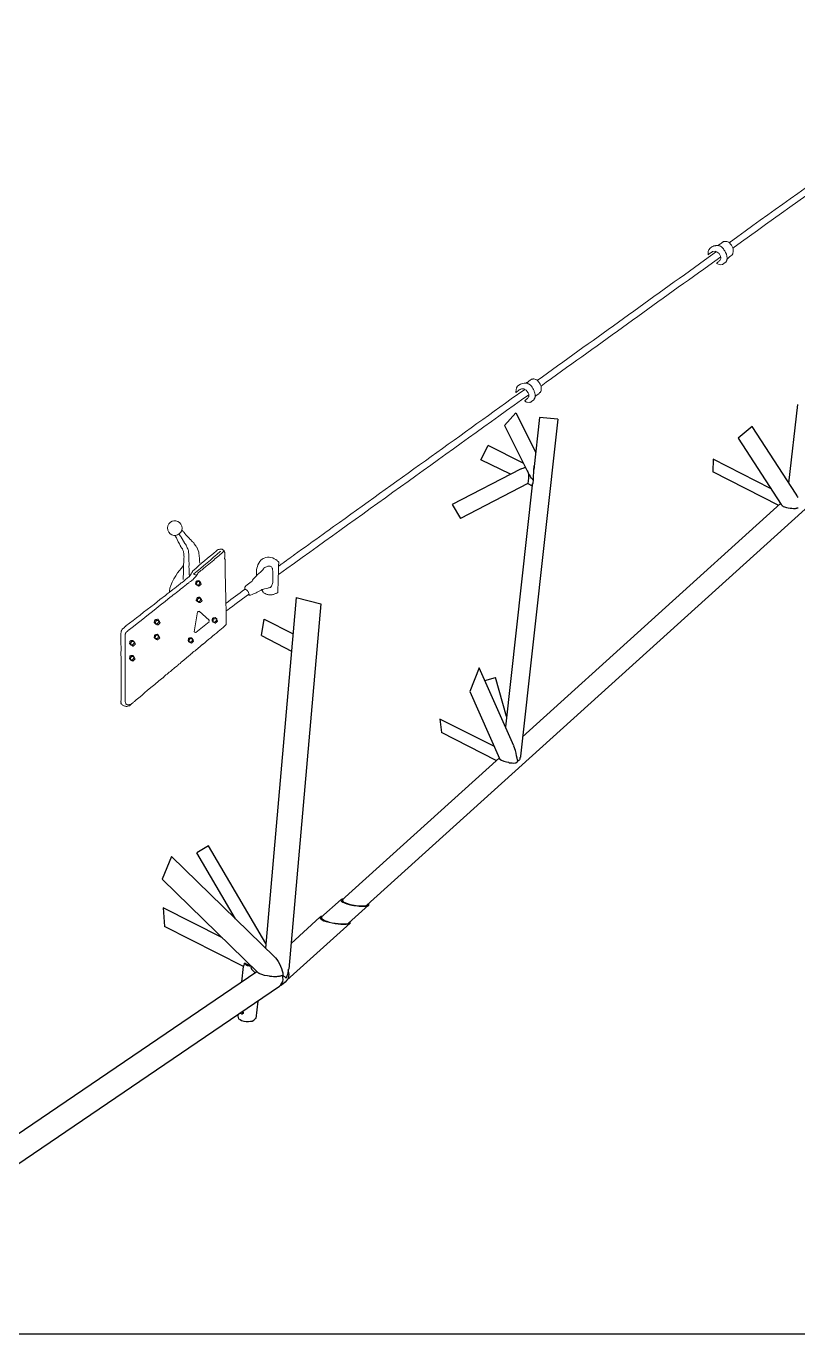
# Model space of a CAD drawing. Extents: x 0 to 563, y 0 to 205.
# Drawn here: x 95.4 to 160.5, y 0 to 110.4 of the extents above; entities that cross this region are included whole.
import ezdxf

# ---------------------------------------------------------------- set-up
doc = ezdxf.new("R2010")
doc.units = 0
doc.header["$LTSCALE"] = 0.3
doc.header["$MEASUREMENT"] = 0
doc.layers.add('1', color=1, linetype='CONTINUOUS')
doc.layers.add('TB Border', color=9, linetype='CONTINUOUS')

msp = doc.modelspace()

# ---------------------------------------------------------------- linework, layer by layer
at = {"layer": '1', "color": 41}
msp.add_line((133.8, 73.77), (134.41, 74.98), dxfattribs=at)
at = {"layer": '1', "color": 41, "lineweight": 25}
for points in [[(124.18, 36.19), (234.85, 136.24)], [(159.78, 71.81), (160.53, 78.44)], [(136.75, 77.75), (135.77, 76.68)], [(136.75, 77.75), (138.44, 74.38)], [(140.28, 77.2), (138.74, 77.35), (138.26, 72.95)], [(135.77, 76.68), (137.69, 72.83)], [(140.28, 77.2), (137.12, 48.76), (137.12, 48.68), (137.09, 48.61), (137.09, 48.55), (137.07, 48.5), (137.04, 48.45), (137.01, 48.43), (136.99, 48.4), (136.99, 48.38), (136.96, 48.38), (136.93, 48.35), (136.91, 48.35), (136.86, 48.58), (136.81, 48.79), (136.77, 49.02), (136.72, 49.23), (136.57, 49.59)], [(156.68, 76.58), (155.49, 75.6)], [(160.38, 70.87), (156.68, 76.58)], [(155.49, 75.6), (159.13, 70), (159.18, 69.95), (159.18, 69.92), (159.21, 69.92), (159.23, 69.89)], [(137.37, 73.48), (134.41, 74.98)], [(137.13, 72.99), (131.36, 70)], [(136.28, 72.55), (133.8, 73.77)], [(137.54, 73.09), (137.44, 73.09), (137.34, 73.04), (137.23, 73.02), (137.15, 72.97)], [(138.22, 72.03), (138.22, 72.1), (138.24, 72.15), (138.26, 72.97), (138.29, 73.15), (138.29, 73.23), (138.31, 73.31)], [(138.26, 73.03), (138.28, 73.03)], [(138.29, 73.18), (138.28, 73.08)], [(153.38, 73.82), (153.36, 72.76)], [(158.23, 71.35), (153.38, 73.82)], [(137.75, 71.78), (132.06, 68.83)], [(137.69, 72.83), (137.74, 72.75), (137.77, 72.68), (137.84, 72.52), (137.94, 72.39), (138.01, 72.26), (138.06, 72.21), (138.12, 72.16), (138.17, 72.08), (138.22, 72.03)], [(137.75, 71.8), (137.78, 71.83), (137.8, 71.93), (137.81, 72.03), (137.83, 72.19), (137.84, 72.52)], [(137.75, 71.78), (138.11, 71.59), (138.11, 71.64), (138.13, 71.67), (138.16, 71.69), (138.16, 71.75), (138.19, 71.77), (138.19, 71.82), (138.21, 71.87)], [(138.21, 71.87), (138.22, 72.03)], [(158.93, 69.92), (153.36, 72.76)], [(138.13, 71.64), (135.86, 51.24)], [(160.55, 70.59), (160.5, 70.67), (160.48, 70.72), (160.38, 70.87)], [(131.36, 70), (132.06, 68.83)], [(137.3, 50.4), (159.08, 70.08)], [(160.26, 69.67), (160.33, 69.67), (160.38, 69.69), (160.44, 69.69), (160.49, 69.72), (160.56, 69.72)], [(118.2, 62.14), (115.61, 32.56)], [(118.2, 62.14), (120.29, 61.62), (117.58, 30.79)], [(115.27, 58.93), (115.5, 60.31), (117.94, 59.09)], [(115.27, 58.93), (117.81, 57.63)], [(133.66, 56.21), (132.86, 54.22)], [(136.57, 49.62), (133.66, 56.21)], [(134.13, 55.15), (135.03, 55.41)], [(135.95, 52.11), (135.03, 55.41)], [(132.86, 54.22), (135.37, 48.56), (135.37, 48.53), (135.4, 48.51)], [(134.93, 49.57), (130.33, 51.88)], [(130.33, 51.88), (130.46, 50.75)], [(135.09, 48.38), (130.46, 50.75)], [(122.06, 36.61), (135.35, 48.61)], [(136.11, 48.24), (136.19, 48.21), (136.24, 48.21)], [(136.88, 48.3), (136.91, 48.33), (136.91, 48.35)], [(110.81, 41.19), (109.82, 40.59)], [(115.64, 32.95), (110.81, 41.19)], [(107.69, 40.29), (106.91, 38.38), (115.01, 30.47)], [(107.69, 40.29), (116.39, 31.81)], [(113.09, 35.04), (109.82, 40.59)], [(120.29, 35.13), (121.99, 36.66)], [(122.22, 36.71), (122.09, 36.68), (122.01, 36.66), (121.99, 36.61), (121.98, 36.56), (122.04, 36.51), (122.14, 36.43), (122.29, 36.37), (122.47, 36.29), (122.67, 36.24), (122.9, 36.18)], [(122.17, 36.63), (122.11, 36.61), (122.11, 36.56)], [(111.98, 33.42), (106.97, 35.95)], [(106.97, 35.95), (107.1, 34.38)], [(122.62, 34.65), (124.31, 36.18)], [(124.16, 36.11), (124.26, 36.13), (124.34, 36.18), (124.34, 36.23), (124.31, 36.29)], [(124.18, 36.19), (124.21, 36.21)], [(113.76, 31.01), (107.1, 34.38)], [(122.77, 34.65), (117.43, 29.84), (117.51, 29.94), (117.56, 30.04), (117.59, 30.2), (117.62, 30.32), (117.6, 30.48), (117.55, 30.63)], [(117.77, 32.96), (120.19, 35.18)], [(120.45, 35.25), (120.32, 35.23), (120.24, 35.18), (120.22, 35.13), (120.22, 35.08), (120.29, 35.02), (120.39, 34.94), (120.54, 34.86), (120.75, 34.81), (120.98, 34.75), (121.23, 34.7), (121.49, 34.64), (121.75, 34.61), (121.98, 34.58), (122.41, 34.58), (122.57, 34.6), (122.69, 34.62), (122.77, 34.67), (122.77, 34.72), (122.75, 34.8)], [(120.37, 35.17), (120.32, 35.15), (120.32, 35.1), (120.37, 35.02), (120.47, 34.97), (120.6, 34.89), (120.8, 34.83), (121, 34.75), (121.23, 34.7), (121.49, 34.67)], [(122.54, 34.62), (122.62, 34.67), (122.67, 34.72)], [(113.61, 29.7), (113.76, 31.01), (113.76, 31.03), (113.79, 31.06), (113.79, 31.08), (113.81, 31.13), (113.81, 31.16), (113.84, 31.21), (113.84, 31.29)], [(114.43, 31), (113.84, 31.29)], [(113.87, 31.29), (113.97, 31.18), (114.09, 31.1), (114.25, 31.05), (114.43, 31.02)], [(114.75, 30.5), (114.7, 30.53), (114.62, 30.58), (114.57, 30.63), (114.52, 30.71), (114.47, 30.76), (114.45, 30.82), (114.45, 30.84), (114.42, 30.87), (114.43, 31)], [(116.39, 31.81), (116.46, 31.73)], [(84.78, 10.12), (114.88, 30.58)], [(115.13, 30.39), (115.11, 30.42), (115.06, 30.42), (115.06, 30.45), (115.03, 30.45), (115.01, 30.47)], [(117.08, 30.26), (117.03, 30.23), (116.98, 30.21), (116.93, 30.21), (116.87, 30.18), (116.82, 30.18), (116.77, 30.16), (116.64, 30.16), (116.54, 30.14), (116.28, 30.14), (116.16, 30.17), (116, 30.17), (115.95, 30.2)], [(117.43, 29.84), (117.28, 29.69), (116.96, 29.44), (116.81, 29.34), (116.91, 29.46), (116.99, 29.59), (117.07, 29.74), (117.1, 29.9), (117.08, 30.08), (117.05, 30.28)], [(117.08, 30.28), (117.13, 30.23)], [(117.08, 30.28), (117.08, 30.26)], [(117.31, 30.07), (117.33, 30.07), (117.33, 30.05), (117.36, 30.05), (117.38, 30.07), (117.39, 30.12), (117.41, 30.15), (117.44, 30.2), (117.44, 30.25), (117.49, 30.35), (117.52, 30.43), (117.52, 30.53), (117.55, 30.63)], [(117.52, 30.63), (117.55, 30.71), (117.55, 30.79)], [(85.64, 8.16), (116.81, 29.34)], [(114.97, 28.09), (114.79, 26.63)], [(113.28, 26.94), (113.28, 26.81)], [(113.28, 26.81), (113.3, 26.71), (113.35, 26.6), (113.48, 26.52), (113.6, 26.44), (113.78, 26.39), (113.99, 26.36), (114.17, 26.36), (114.35, 26.38), (114.5, 26.4), (114.63, 26.48), (114.73, 26.55), (114.76, 26.63)], [(113.69, 27.21), (113.69, 27.19), (113.72, 27.16), (113.72, 27.13), (113.74, 27.11), (113.74, 27.06), (113.72, 27.03), (113.69, 27.01), (113.66, 26.98), (113.61, 26.98), (113.59, 27.01), (113.56, 27.01), (113.56, 27.03), (113.54, 27.06), (113.51, 27.11)], [(113.64, 27.19), (113.64, 27.14), (113.67, 27.11), (113.69, 27.08), (113.72, 27.06)]]:
    msp.add_lwpolyline(points, dxfattribs=at)
at = {"layer": '1', "color": 41, "lineweight": 13}
for points in [[(154.74, 92.1), (155.47, 92.63, 0.000837), (175.67, 107.15), (178.71, 109.33)], [(155.04, 91.64), (155.77, 92.16, 0.000656), (177.51, 107.79), (179.04, 108.87)], [(138.54, 80.48), (138.98, 80.78, 0.000399), (152.67, 90.63), (153.68, 91.35)], [(138.87, 79.99), (139.31, 80.32, -0.000228), (153.02, 90.18), (154.03, 90.91)], [(117.82, 65.58), (117.9, 65.63), (117.97, 65.71), (118.05, 65.76, 0.001082), (120.47, 67.49), (120.6, 67.59), (120.75, 67.69), (120.88, 67.79, 0.000297), (136.36, 78.91), (137.5, 79.71)], [(116.69, 64.09), (116.72, 64.09), (116.74, 64.11), (116.77, 64.11), (116.77, 64.14), (116.79, 64.14, 0.000209), (137.23, 78.84), (137.83, 79.26)], [(109.46, 64.32), (109.46, 64.37), (109.49, 64.37), (109.49, 64.39, -0.01422), (111.47, 66.08), (111.47, 66.1), (111.49, 66.1), (111.49, 66.13), (111.52, 66.13), (111.57, 66.18), (111.62, 66.2), (111.7, 66.2), (111.75, 66.23), (111.96, 66.22), (111.98, 66.2), (112.03, 66.17), (112.06, 66.14), (112.11, 66.12), (112.13, 66.09), (112.16, 66.04), (112.16, 65.99), (112.18, 65.96)], [(111.83, 66.05), (111.83, 66.02), (111.8, 66.02, -0.004524), (109.56, 64.14), (109.54, 64.11), (109.56, 64.11)], [(112.17, 65.45), (112.2, 65.37), (112.2, 65.19, 0.000976), (112.3, 60.55), (112.29, 60.24), (112.31, 60.16)], [(106.24, 61.6), (106.7, 61.98), (107.17, 62.33, 0.008431), (108.42, 63.31), (108.5, 63.38), (108.58, 63.43, 0.00724), (109.15, 63.89), (109.17, 63.89), (109.2, 63.91), (109.2, 63.94), (109.23, 63.94), (109.23, 63.99)], [(103.78, 59), (103.78, 59.06), (103.81, 59.08), (103.81, 59.13), (103.83, 59.18), (103.86, 59.21), (103.89, 59.26), (103.94, 59.28), (103.96, 59.31), (103.99, 59.33), (104.02, 59.36), (104.04, 59.38), (104.07, 59.38), (104.07, 59.41), (104.12, 59.43), (104.15, 59.46, 0.00198), (106.72, 61.49), (107.16, 61.82), (107.58, 62.17)], [(112.05, 59.63), (111.63, 59.28, 0.008214), (110.36, 58.22), (110.33, 58.2), (110.28, 58.15), (110.25, 58.15)], [(103.79, 55), (103.79, 55.21), (103.77, 55.41), (103.78, 56.08, 0.003274), (103.77, 58.64), (103.78, 58.8)]]:
    msp.add_lwpolyline(points, format="xyb", dxfattribs=at)
for points in [[(154.77, 92.08), (154.72, 92.13), (154.64, 92.16), (154.54, 92.21), (154.31, 92.21), (154.28, 92.19), (154.26, 92.19), (154.21, 92.14), (154.18, 92.14), (154.13, 92.09), (154.08, 92.06), (154, 91.99), (153.95, 91.96), (153.92, 91.94), (153.87, 91.91), (153.84, 91.89), (153.84, 91.86), (153.61, 91.87), (153.59, 91.84), (153.48, 91.84), (153.43, 91.82), (153.38, 91.79), (153.33, 91.77), (153.28, 91.74)], [(153.82, 91.86), (153.87, 91.86), (153.89, 91.84)], [(154.3, 90.34), (154.33, 90.37), (154.38, 90.39), (154.49, 90.49), (154.49, 90.52), (154.51, 90.54), (154.51, 90.57), (154.54, 90.59), (154.54, 90.67), (154.57, 90.72), (154.65, 90.8), (154.78, 90.9), (154.88, 91), (154.96, 91.05), (154.96, 91.07), (154.98, 91.07), (155.01, 91.1), (155.01, 91.12), (155.06, 91.17), (155.06, 91.25), (155.09, 91.3), (155.09, 91.51), (155.07, 91.58), (155.04, 91.66)], [(152.96, 91.18), (152.96, 91.08), (152.98, 91.08)], [(153.24, 91.28), (153.29, 91.31), (153.3, 91.33), (153.32, 91.33), (153.32, 91.36), (153.37, 91.36)], [(153.98, 90.65), (153.95, 90.6), (153.92, 90.58)], [(153.98, 91.01), (154.01, 90.96), (154.01, 90.94), (154.03, 90.88)], [(154.25, 91.57), (154.3, 91.5), (154.37, 91.42)], [(154.57, 90.8), (154.57, 90.72)], [(153.74, 90.4), (153.72, 90.4), (153.69, 90.38), (153.69, 90.35), (153.66, 90.35), (153.71, 90.33), (153.76, 90.3)], [(137.09, 79.71), (137.12, 79.71), (137.12, 79.74), (137.17, 79.74), (137.22, 79.76), (137.43, 79.76), (137.45, 79.73), (137.55, 79.68), (137.6, 79.65), (137.63, 79.63), (137.68, 79.58), (137.7, 79.55), (137.75, 79.45), (137.78, 79.42), (137.83, 79.32), (137.83, 79.11), (137.8, 79.09), (137.75, 78.98), (137.72, 78.98), (137.72, 78.96), (137.69, 78.93), (137.67, 78.91), (137.64, 78.88), (137.59, 78.83), (137.56, 78.81), (137.54, 78.81), (137.49, 78.76), (137.46, 78.76), (137.54, 78.71), (137.59, 78.68), (137.64, 78.65), (137.69, 78.65), (137.71, 78.63), (137.92, 78.62), (137.95, 78.65), (138, 78.65), (138.02, 78.67), (138.07, 78.7), (138.1, 78.72), (138.15, 78.75), (138.18, 78.77), (138.23, 78.82), (138.28, 78.87), (138.28, 78.92), (138.31, 78.95), (138.34, 78.97), (138.34, 79.03), (138.36, 79.05), (138.36, 79.13), (138.44, 79.18), (138.7, 79.38), (138.75, 79.43), (138.75, 79.45), (138.78, 79.45), (138.81, 79.48), (138.81, 79.5), (138.86, 79.55), (138.89, 79.63), (138.89, 79.89), (138.87, 79.97), (138.84, 80.04), (138.82, 80.09), (138.79, 80.17), (138.74, 80.25), (138.72, 80.3), (138.52, 80.51), (138.44, 80.54), (138.39, 80.56), (138.34, 80.59), (138.26, 80.62), (138.21, 80.62), (138.18, 80.59), (138.11, 80.59), (138.08, 80.57), (138.06, 80.57), (138.03, 80.54), (138, 80.54), (138, 80.52), (137.98, 80.52), (137.98, 80.49), (137.95, 80.49), (137.93, 80.47), (137.87, 80.44), (137.8, 80.37), (137.74, 80.34), (137.72, 80.32), (137.67, 80.29), (137.64, 80.27), (137.64, 80.24), (137.61, 80.24)], [(136.75, 79.51), (136.75, 79.46), (136.78, 79.46), (136.78, 79.49), (136.81, 79.49)], [(137.64, 80.24), (137.72, 80.24), (137.74, 80.22), (137.79, 80.19), (137.82, 80.19), (137.87, 80.16), (137.89, 80.14), (137.94, 80.11), (138.07, 79.98), (138.12, 79.9)], [(138.37, 79.28), (138.36, 79.1)], [(107.38, 68.2), (107.35, 68.02), (107.37, 67.84)], [(108, 67.37), (108, 67.34), (108.03, 67.34), (108.03, 67.32), (108.05, 67.29), (108.05, 67.24), (108.1, 67.19), (108.13, 67.14), (108.15, 67.06), (108.25, 66.85), (108.3, 66.77), (108.35, 66.67), (108.4, 66.59), (108.42, 66.54), (108.45, 66.51), (108.45, 66.46), (108.5, 66.41), (108.5, 66.36), (108.52, 66.36), (108.52, 66.33), (108.55, 66.31), (108.6, 66.26)], [(108.34, 67.49), (108.34, 67.46), (108.36, 67.46), (108.36, 67.44), (108.39, 67.41), (108.39, 67.39), (108.46, 67.31), (108.49, 67.23), (108.79, 66.76), (108.79, 66.74), (108.84, 66.69), (108.84, 66.66), (108.86, 66.66), (108.86, 66.64), (108.91, 66.56), (108.94, 66.48), (108.99, 66.43), (109.01, 66.35), (109.06, 66.25), (109.08, 66.17), (109.11, 66.12), (109.11, 66.07), (109.13, 65.99), (109.13, 65.94)], [(108.47, 67.67), (108.55, 67.82), (108.58, 68), (108.55, 68.18), (108.48, 68.33)], [(108.57, 67.85), (108.57, 67.82), (108.6, 67.82), (108.6, 67.79), (108.62, 67.77), (108.65, 67.74), (108.7, 67.72), (108.73, 67.66), (108.85, 67.53), (108.88, 67.48), (109.18, 67.17), (109.25, 67.06), (109.3, 67.04), (109.35, 66.99), (109.38, 66.93), (109.43, 66.88), (109.46, 66.86), (109.51, 66.83), (109.56, 66.78), (109.56, 66.75), (109.58, 66.73), (109.61, 66.67), (109.63, 66.65), (109.68, 66.57), (109.73, 66.52), (109.78, 66.44), (109.81, 66.39)], [(108.7, 65.95), (108.72, 65.89), (108.72, 65.84)], [(108.74, 65.46), (108.74, 65.33)], [(109.15, 65.5), (109.15, 65.35)], [(110, 65.82), (110.03, 65.74), (110.02, 65.59), (110.05, 65.54), (110.04, 65.18), (110.07, 65.13), (110.06, 65.05)], [(110.7, 64.86), (111.25, 65.31)], [(112.08, 66.04), (112.11, 66.04), (112.13, 66.07)], [(115.51, 65.47), (115.43, 65.44), (115.35, 65.39)], [(116.73, 65.14), (116.68, 65.19), (116.63, 65.22), (116.61, 65.27)], [(116.73, 64.81), (116.75, 64.81), (116.75, 64.83), (116.78, 64.83), (116.81, 64.86), (116.83, 64.88), (116.86, 64.88), (116.88, 64.91), (116.91, 64.93), (116.94, 64.96), (116.99, 64.98), (117.07, 65.06), (117.17, 65.11), (117.22, 65.16), (117.27, 65.18)], [(108.7, 64.84), (108.49, 64.59)], [(108.62, 62.97), (108.7, 63.05), (108.77, 63.1), (108.85, 63.17), (108.93, 63.22), (109.03, 63.32), (109.11, 63.35), (109.16, 63.4), (109.19, 63.45), (109.24, 63.47), (109.29, 63.5), (109.37, 63.57), (109.4, 63.57), (109.4, 63.6), (109.42, 63.6), (109.42, 63.63), (109.45, 63.62), (109.5, 63.67), (109.55, 63.73), (109.58, 63.75), (109.63, 63.8), (109.66, 63.83), (109.69, 63.88), (109.74, 63.93), (109.84, 64.08), (109.87, 64.13), (109.9, 64.18), (109.92, 64.21), (109.92, 64.23), (109.95, 64.23), (109.95, 64.26), (109.97, 64.26), (110, 64.28)], [(109.16, 64.73), (109.18, 64.58), (109.18, 64.07), (109.2, 64.01), (109.2, 63.91)], [(109.79, 64.05), (109.82, 64.05)], [(114.87, 64.33), (114.87, 64.1), (114.89, 63.99)], [(115.39, 64.5), (115.44, 64.57), (115.49, 64.62), (115.57, 64.67), (115.62, 64.72), (115.7, 64.75)], [(116.01, 64.79), (116.11, 64.74), (116.16, 64.69), (116.19, 64.64), (116.21, 64.61), (116.21, 64.48), (116.23, 64.38)], [(108.68, 63.71), (108.68, 63.66)], [(114.35, 62.36), (114.25, 62.36), (114.23, 62.41), (114.23, 62.44), (114.2, 62.49), (114.15, 62.65), (114.13, 62.67), (114.1, 62.72), (114.05, 62.78), (114.03, 62.78), (114, 62.8), (113.95, 62.83), (113.9, 62.83), (113.9, 62.86), (113.87, 62.88), (113.88, 63.04), (113.9, 63.06), (113.93, 63.09), (113.96, 63.14)], [(114.4, 63.46), (114.48, 63.54), (114.53, 63.61)], [(116.13, 63.1), (116.08, 63.05), (116.08, 63.02), (116.03, 63), (115.98, 63), (115.93, 62.97), (115.88, 62.97), (115.82, 62.95), (115.67, 62.9), (115.54, 62.88), (115.49, 62.85), (115.44, 62.85), (115.39, 62.83), (115.31, 62.83), (115.26, 62.78)], [(116.25, 63.64), (116.24, 63.43)], [(107.51, 62.71), (107.51, 62.58)], [(113.9, 62.86), (113.85, 62.83)], [(114.23, 62.44), (114.2, 62.44), (114.2, 62.41), (114.17, 62.41), (114.15, 62.39), (114.15, 62.36), (114.1, 62.34)], [(115.31, 62.83), (115.33, 62.78), (115.33, 62.75), (115.36, 62.7), (115.36, 62.68), (115.43, 62.6), (115.46, 62.55), (115.51, 62.52), (115.53, 62.52), (115.59, 62.49), (115.61, 62.47), (115.66, 62.44), (115.71, 62.44), (115.76, 62.41), (115.82, 62.41), (115.87, 62.39), (116.17, 62.38), (116.23, 62.4), (116.28, 62.4), (116.35, 62.43), (116.46, 62.48), (116.51, 62.48), (116.56, 62.53), (116.66, 62.58), (116.67, 62.63)], [(109.61, 59.26), (109.89, 60.95)], [(109.99, 60.97), (109.94, 60.97), (109.92, 60.95), (109.92, 60.92)], [(110.02, 61), (110.85, 60.24)], [(112.31, 61.68), (112.29, 61.68), (112.29, 61.65), (112.26, 61.65)], [(112.41, 61.09), (112.36, 61.06), (112.35, 61.04), (112.33, 61.04), (112.3, 61.01), (112.28, 61.01)], [(103.42, 58.83), (103.42, 59.14), (103.45, 59.21), (103.45, 59.32), (103.48, 59.34), (103.48, 59.39), (103.51, 59.42), (103.53, 59.47), (103.64, 59.57), (103.69, 59.6), (103.79, 59.7), (103.82, 59.7), (103.82, 59.72), (103.84, 59.75)], [(110.85, 60.11), (109.73, 59.21)], [(110.83, 60.14), (110.85, 60.16), (110.85, 60.22), (110.83, 60.24)], [(111.21, 60.08), (111.18, 60.08), (111.19, 60.18), (111.21, 60.21), (111.21, 60.34), (111.24, 60.34), (111.27, 60.36), (111.37, 60.36), (111.45, 60.38), (111.47, 60.38), (111.5, 60.36), (111.52, 60.31), (111.52, 60.25), (111.55, 60.23), (111.57, 60.18), (111.57, 60.15), (111.49, 60.08), (111.49, 60.05), (111.47, 60.05), (111.41, 60), (111.41, 59.97), (111.39, 59.98)], [(109.63, 59.26), (109.63, 59.24), (109.66, 59.21), (109.71, 59.21)], [(103.44, 57.14), (103.42, 57.27), (103.42, 57.52)], [(104.35, 58.1), (104.33, 58.1), (104.33, 58.12), (104.28, 58.12), (104.25, 58.15), (104.23, 58.15), (104.23, 58.2), (104.25, 58.23), (104.26, 58.33), (104.28, 58.35), (104.28, 58.41), (104.31, 58.4), (104.33, 58.43), (104.44, 58.43), (104.49, 58.45), (104.54, 58.45), (104.54, 58.43), (104.56, 58.37), (104.56, 58.35), (104.59, 58.35), (104.59, 58.3), (104.61, 58.25), (104.64, 58.25), (104.64, 58.22), (104.61, 58.22), (104.59, 58.19), (104.59, 58.17), (104.56, 58.14), (104.53, 58.14), (104.53, 58.12)], [(109.47, 57.5), (109.39, 57.42), (109.34, 57.39), (109.32, 57.37), (109.29, 57.34), (109.26, 57.32), (109.24, 57.29), (109.21, 57.27), (109.19, 57.24), (109.16, 57.24), (108.72, 56.87), (108.61, 56.77), (108.51, 56.69), (108.41, 56.59), (108.3, 56.52), (108.25, 56.46), (108.25, 56.44), (108.22, 56.44), (108.17, 56.41), (108.15, 56.36), (108.12, 56.34), (107.96, 56.24), (107.89, 56.16), (107.88, 56.14), (107.86, 56.14)], [(107.13, 55.54), (107.13, 55.51), (107.1, 55.51), (107.08, 55.48), (107.05, 55.46), (107.03, 55.43), (107, 55.41), (106.97, 55.38), (106.95, 55.36)], [(106.06, 54.63), (105.67, 54.33), (105.41, 54.1), (105.18, 53.88), (104.92, 53.68), (104.81, 53.6), (104.71, 53.5), (104.61, 53.42), (104.55, 53.37), (104.5, 53.35), (104.48, 53.3), (104.42, 53.27), (104.4, 53.22), (104.35, 53.2), (104.24, 53.1), (104.22, 53.1), (104.14, 53.02), (104.09, 53), (104.01, 52.97), (103.96, 52.97), (103.91, 52.95), (103.85, 52.95), (103.8, 52.98), (103.75, 52.98), (103.7, 53), (103.65, 53.01), (103.6, 53.03), (103.55, 53.06), (103.52, 53.11), (103.47, 53.14), (103.42, 53.24), (103.43, 53.32), (103.4, 53.34), (103.4, 53.37), (103.43, 53.52), (103.44, 53.91)], [(104.19, 53.12), (104.14, 53.12), (104.09, 53.1), (103.96, 53.1), (103.93, 53.13), (103.91, 53.13), (103.88, 53.16), (103.86, 53.16), (103.83, 53.18), (103.83, 53.21), (103.81, 53.26), (103.81, 53.28), (103.78, 53.34), (103.79, 53.64)]]:
    msp.add_lwpolyline(points, dxfattribs=at)
for points in [[(110.01, 63.59), (110.01, 63.54), (110.04, 63.49), (110.06, 63.49), (110.06, 63.43), (110.09, 63.38), (110.11, 63.36), (110.09, 63.33), (110.09, 63.31), (110.06, 63.31), (110.03, 63.28), (110.03, 63.26), (110.01, 63.26), (109.93, 63.18), (109.9, 63.18), (109.88, 63.21), (109.85, 63.21), (109.83, 63.23), (109.8, 63.23), (109.78, 63.26), (109.75, 63.26), (109.73, 63.29), (109.7, 63.29), (109.7, 63.31), (109.73, 63.34), (109.73, 63.44), (109.76, 63.47), (109.76, 63.54), (109.81, 63.54), (109.83, 63.57), (109.99, 63.56), (109.99, 63.59)], [(110.09, 63.51), (110.09, 63.49), (110.14, 63.41), (110.14, 63.38), (110.16, 63.36), (110.19, 63.3), (110.19, 63.25), (110.16, 63.25), (110.11, 63.2), (110.11, 63.18), (110.08, 63.18), (110.03, 63.13), (110.01, 63.1), (109.98, 63.1), (109.95, 63.13), (109.93, 63.13), (109.9, 63.16), (109.88, 63.16), (109.88, 63.18), (109.85, 63.18), (109.83, 63.21), (109.8, 63.21), (109.8, 63.36), (109.83, 63.36), (109.83, 63.46), (109.88, 63.46), (109.91, 63.49), (109.99, 63.49), (110.06, 63.51)], [(110.09, 62.18), (110.09, 62.15), (110.12, 62.1), (110.12, 62.07), (110.14, 62.07), (110.14, 62.02), (110.17, 61.97), (110.19, 61.97), (110.19, 61.94), (110.17, 61.95), (110.11, 61.89), (110.11, 61.87), (110.09, 61.87), (110.09, 61.84), (110.06, 61.82), (110.03, 61.82), (110.01, 61.79), (110.01, 61.77), (109.98, 61.77), (109.98, 61.79), (109.96, 61.8), (109.93, 61.82), (109.91, 61.82), (109.88, 61.85), (109.86, 61.85), (109.83, 61.87), (109.8, 61.87), (109.78, 61.9), (109.78, 61.93), (109.81, 61.98), (109.81, 62.05), (109.83, 62.1), (109.84, 62.16), (109.96, 62.15), (109.96, 62.18)], [(110.17, 62.1), (110.17, 62.07), (110.19, 62.02), (110.22, 62.02), (110.22, 61.97), (110.24, 61.89), (110.27, 61.89), (110.27, 61.87), (110.24, 61.87), (110.24, 61.84), (110.21, 61.82), (110.19, 61.82), (110.19, 61.79), (110.16, 61.79), (110.16, 61.77), (110.14, 61.77), (110.11, 61.74), (110.08, 61.72), (110.06, 61.72), (110.03, 61.74), (110.01, 61.74), (109.98, 61.77), (109.96, 61.77), (109.91, 61.8), (109.88, 61.8), (109.88, 61.82), (109.86, 61.82), (109.88, 61.85), (109.88, 61.98), (109.91, 62), (109.91, 62.08), (109.99, 62.08), (110.01, 62.1)], [(106.55, 60.32), (106.55, 60.29), (106.57, 60.21), (106.6, 60.19), (106.6, 60.16), (106.62, 60.11), (106.62, 60.08), (106.65, 60.08), (106.62, 60.08), (106.62, 60.06), (106.59, 60.06), (106.57, 60.03), (106.57, 60.01), (106.54, 60.01), (106.54, 59.98), (106.52, 59.98), (106.51, 59.96), (106.49, 59.93), (106.46, 59.91), (106.44, 59.91), (106.41, 59.93), (106.39, 59.93), (106.36, 59.96), (106.34, 59.96), (106.31, 59.99), (106.28, 59.99), (106.26, 60.01), (106.23, 60.01), (106.23, 60.06), (106.26, 60.09), (106.26, 60.19), (106.29, 60.22), (106.29, 60.27), (106.34, 60.27), (106.37, 60.29), (106.44, 60.29), (106.5, 60.32)], [(106.62, 60.24), (106.62, 60.21), (106.65, 60.16), (106.67, 60.13), (106.67, 60.08), (106.7, 60.03), (106.72, 60.03), (106.72, 60), (106.7, 60), (106.69, 59.98), (106.67, 59.95), (106.64, 59.93), (106.62, 59.93), (106.62, 59.9), (106.59, 59.88), (106.56, 59.85), (106.54, 59.83), (106.51, 59.83), (106.51, 59.85), (106.49, 59.85), (106.46, 59.88), (106.41, 59.88), (106.41, 59.91), (106.36, 59.91), (106.33, 59.93), (106.31, 59.93), (106.31, 59.96), (106.34, 59.99), (106.34, 60.09), (106.36, 60.11), (106.36, 60.19), (106.39, 60.19), (106.42, 60.21), (106.52, 60.21), (106.57, 60.24)], [(111.4, 60.46), (111.4, 60.44), (111.42, 60.44), (111.45, 60.36), (111.45, 60.33), (111.47, 60.31), (111.5, 60.26), (111.49, 60.2), (111.47, 60.2), (111.42, 60.15), (111.42, 60.13), (111.39, 60.13), (111.31, 60.05), (111.29, 60.05), (111.26, 60.08), (111.24, 60.08), (111.21, 60.11), (111.18, 60.11), (111.19, 60.13), (111.16, 60.13), (111.13, 60.16), (111.11, 60.16), (111.11, 60.29), (111.14, 60.31), (111.14, 60.42), (111.19, 60.41), (111.22, 60.44), (111.29, 60.44), (111.37, 60.46)], [(104.44, 58.53), (104.46, 58.5), (104.49, 58.43), (104.49, 58.4), (104.51, 58.4), (104.51, 58.38), (104.54, 58.32), (104.54, 58.3), (104.56, 58.3), (104.54, 58.3), (104.54, 58.27), (104.51, 58.27), (104.48, 58.25), (104.48, 58.22), (104.46, 58.22), (104.46, 58.2), (104.43, 58.2), (104.43, 58.17), (104.38, 58.12), (104.35, 58.12), (104.33, 58.15), (104.28, 58.15), (104.28, 58.17), (104.25, 58.18), (104.23, 58.2), (104.2, 58.2), (104.18, 58.23), (104.15, 58.23), (104.15, 58.28), (104.18, 58.3), (104.18, 58.43), (104.21, 58.46), (104.21, 58.48), (104.26, 58.48), (104.28, 58.51), (104.41, 58.51)], [(106.52, 59.06), (106.52, 59.01), (106.55, 58.96), (106.55, 58.93), (106.57, 58.93), (106.57, 58.9), (106.6, 58.85), (106.6, 58.83), (106.62, 58.83), (106.6, 58.83), (106.6, 58.8), (106.57, 58.8), (106.55, 58.78), (106.55, 58.75), (106.52, 58.75), (106.52, 58.73), (106.49, 58.73), (106.49, 58.7), (106.47, 58.68), (106.44, 58.65), (106.42, 58.65), (106.39, 58.68), (106.36, 58.68), (106.34, 58.7), (106.31, 58.7), (106.29, 58.73), (106.26, 58.73), (106.24, 58.76), (106.21, 58.76), (106.21, 58.81), (106.24, 58.83), (106.24, 58.94), (106.27, 58.96), (106.27, 59.01), (106.32, 59.01), (106.35, 59.04), (106.5, 59.03), (106.5, 59.06)], [(106.6, 58.98), (106.6, 58.96), (106.62, 58.88), (106.65, 58.88), (106.65, 58.83), (106.67, 58.77), (106.7, 58.75), (106.65, 58.7), (106.62, 58.67), (106.6, 58.67), (106.59, 58.65), (106.57, 58.62), (106.54, 58.6), (106.52, 58.57), (106.49, 58.57), (106.47, 58.6), (106.44, 58.6), (106.41, 58.62), (106.39, 58.63), (106.36, 58.65), (106.34, 58.65), (106.31, 58.68), (106.29, 58.68), (106.29, 58.7), (106.31, 58.73), (106.32, 58.83), (106.34, 58.86), (106.34, 58.93), (106.37, 58.93), (106.39, 58.96), (106.5, 58.96), (106.55, 58.98)], [(109.37, 58.78), (109.37, 58.75), (109.39, 58.75), (109.39, 58.73), (109.42, 58.68), (109.42, 58.65), (109.44, 58.65), (109.44, 58.62), (109.47, 58.57), (109.46, 58.52), (109.44, 58.5), (109.41, 58.5), (109.39, 58.47), (109.39, 58.45), (109.36, 58.45), (109.33, 58.42), (109.33, 58.39), (109.31, 58.37), (109.26, 58.37), (109.23, 58.4), (109.21, 58.4), (109.21, 58.42), (109.16, 58.42), (109.13, 58.45), (109.11, 58.48), (109.08, 58.48), (109.08, 58.55), (109.11, 58.58), (109.11, 58.68), (109.13, 58.71), (109.14, 58.73), (109.21, 58.73), (109.24, 58.76), (109.37, 58.75)], [(109.47, 58.7), (109.47, 58.67), (109.49, 58.6), (109.52, 58.57), (109.52, 58.55), (109.54, 58.49), (109.54, 58.47), (109.57, 58.47), (109.54, 58.47), (109.54, 58.44), (109.51, 58.44), (109.49, 58.42), (109.49, 58.39), (109.46, 58.39), (109.46, 58.37), (109.44, 58.37), (109.44, 58.34), (109.38, 58.29), (109.36, 58.29), (109.33, 58.32), (109.31, 58.32), (109.28, 58.34), (109.26, 58.35), (109.23, 58.37), (109.21, 58.37), (109.18, 58.4), (109.15, 58.4), (109.16, 58.45), (109.18, 58.47), (109.18, 58.58), (109.21, 58.6), (109.21, 58.65), (109.26, 58.65), (109.29, 58.68), (109.36, 58.68), (109.42, 58.7)], [(104.42, 57.27), (104.42, 57.25), (104.44, 57.25), (104.44, 57.22), (104.47, 57.17), (104.47, 57.15), (104.49, 57.15), (104.49, 57.12), (104.52, 57.07), (104.52, 57.04), (104.54, 57.04), (104.52, 57.04), (104.51, 57.02), (104.49, 56.99), (104.46, 56.99), (104.46, 56.97), (104.44, 56.94), (104.41, 56.94), (104.41, 56.92), (104.36, 56.87), (104.33, 56.87), (104.31, 56.89), (104.26, 56.89), (104.26, 56.92), (104.21, 56.92), (104.16, 56.97), (104.13, 56.97), (104.13, 57.02), (104.16, 57.05), (104.16, 57.18), (104.18, 57.2), (104.19, 57.23), (104.26, 57.23), (104.29, 57.25), (104.42, 57.25)], [(104.52, 57.2), (104.52, 57.17), (104.54, 57.09), (104.57, 57.09), (104.57, 57.04), (104.59, 56.99), (104.62, 56.96), (104.59, 56.94), (104.56, 56.94), (104.56, 56.91), (104.54, 56.89), (104.51, 56.89), (104.51, 56.86), (104.46, 56.81), (104.43, 56.79), (104.41, 56.79), (104.38, 56.81), (104.36, 56.81), (104.33, 56.84), (104.31, 56.84), (104.28, 56.87), (104.26, 56.87), (104.23, 56.89), (104.21, 56.89), (104.21, 56.94), (104.23, 56.97), (104.23, 57.07), (104.26, 57.1), (104.26, 57.15), (104.31, 57.15), (104.34, 57.17), (104.42, 57.17), (104.47, 57.2)]]:
    msp.add_lwpolyline(points, close=True, dxfattribs=at)
for points in [[(153.28, 91.74), (153.08, 91.64), (152.94, 91.41), (152.96, 91.18)], [(153.89, 91.84), (154.05, 91.82), (154.15, 91.69), (154.25, 91.57)], [(155.04, 91.66), (154.98, 91.82), (154.9, 91.96), (154.77, 92.08)], [(152.98, 91.08), (153.11, 91.22), (153.12, 91.19), (153.24, 91.28)], [(153.37, 91.36), (153.63, 91.45), (153.89, 91.25), (153.98, 91.01)], [(153.92, 90.58), (153.86, 90.52), (153.8, 90.46), (153.74, 90.4)], [(154.03, 90.88), (154.02, 90.8), (154.06, 90.71), (153.98, 90.65)], [(154.37, 91.42), (154.46, 91.24), (154.57, 91), (154.57, 90.8)], [(153.76, 90.3), (153.91, 90.2), (154.18, 90.22), (154.3, 90.34)], [(137.61, 80.24), (137.18, 80.29), (136.71, 80.02), (136.75, 79.51)], [(136.81, 79.49), (136.85, 79.53), (137.04, 79.69), (137.09, 79.71)], [(138.12, 79.9), (138.33, 79.53), (138.25, 79.67), (138.37, 79.28)], [(108.48, 68.33), (108.21, 68.78), (107.56, 68.71), (107.38, 68.2)], [(107.37, 67.84), (107.53, 67.32), (108.18, 67.23), (108.47, 67.67)], [(108.6, 66.26), (108.65, 66.07), (108.72, 66.08), (108.7, 65.95)], [(109.81, 66.39), (109.91, 66.21), (109.99, 66.03), (110, 65.82)], [(108.74, 65.33), (108.69, 64.78), (108.69, 64.27), (108.68, 63.71)], [(108.72, 65.84), (108.71, 65.67), (108.76, 65.7), (108.74, 65.46)], [(109.13, 65.94), (109.16, 65.74), (109.16, 65.72), (109.15, 65.5)], [(109.15, 65.35), (109.14, 65.1), (109.19, 65.05), (109.16, 64.73)], [(111.25, 65.31), (111.48, 65.55), (111.87, 65.81), (112.08, 66.04)], [(112.18, 65.96), (112.18, 65.79), (112.18, 65.62), (112.17, 65.45)], [(115.35, 65.39), (115.03, 65.15), (114.85, 64.73), (114.87, 64.33)], [(116.61, 65.27), (116.31, 65.49), (115.86, 65.68), (115.51, 65.47)], [(116.67, 62.63), (116.66, 63.48), (116.73, 64.3), (116.73, 65.14)], [(117.27, 65.18), (117.42, 65.33), (117.65, 65.45), (117.82, 65.58)], [(108.49, 64.59), (108.13, 64.25), (107.58, 63.23), (107.51, 62.71)], [(109.23, 63.99), (109.33, 64.06), (109.38, 64.26), (109.46, 64.32)], [(109.56, 64.11), (109.65, 64.12), (109.68, 64.04), (109.79, 64.05)], [(110, 64.28), (110.23, 64.46), (110.47, 64.68), (110.7, 64.86)], [(114.53, 63.61), (114.64, 63.82), (115.19, 64.29), (115.39, 64.5)], [(115.7, 64.75), (115.91, 64.82), (115.78, 64.8), (116.01, 64.79)], [(116.23, 64.38), (116.21, 64.1), (116.26, 63.9), (116.25, 63.64)], [(107.58, 62.17), (107.93, 62.43), (108.26, 62.71), (108.62, 62.97)], [(113.96, 63.14), (114.07, 63.23), (114.28, 63.36), (114.4, 63.46)], [(116.24, 63.43), (116.21, 63.32), (116.18, 63.2), (116.13, 63.1)], [(113.85, 62.83), (113.35, 62.44), (112.81, 62.07), (112.31, 61.68)], [(114.1, 62.34), (113.53, 61.95), (112.97, 61.49), (112.41, 61.09)], [(115.26, 62.78), (114.89, 62.6), (114.75, 62.48), (114.35, 62.36)], [(103.84, 59.75), (104.64, 60.33), (105.43, 61), (106.24, 61.6)], [(111.39, 59.98), (111.34, 60.02), (111.26, 60.03), (111.21, 60.08)], [(112.31, 60.16), (112.29, 59.66), (112.39, 60.01), (112.05, 59.63)], [(103.42, 57.52), (103.45, 57.99), (103.39, 58.37), (103.42, 58.83)], [(103.78, 58.8), (103.78, 58.87), (103.78, 58.94), (103.78, 59)], [(104.53, 58.12), (104.39, 57.95), (104.45, 58.1), (104.35, 58.1)], [(110.25, 58.15), (110.01, 57.91), (109.74, 57.72), (109.47, 57.5)], [(103.44, 53.91), (103.45, 54.98), (103.42, 56.06), (103.44, 57.14)], [(106.95, 55.36), (106.7, 55.19), (106.32, 54.84), (106.06, 54.63)], [(107.86, 56.14), (107.63, 55.94), (107.37, 55.73), (107.13, 55.54)], [(103.79, 53.64), (103.79, 54.1), (103.76, 54.54), (103.79, 55)]]:
    msp.add_open_spline(points, degree=3, dxfattribs=at)
at = {"layer": '1', "color": 41, "lineweight": 25}
for points in [[(159.23, 69.89), (159.37, 69.76), (160.07, 69.66), (160.26, 69.67)], [(135.4, 48.51), (135.5, 48.38), (135.97, 48.26), (136.11, 48.24)], [(136.24, 48.21), (136.49, 48.19), (136.68, 48.12), (136.88, 48.3)], [(122.11, 36.56), (122.28, 36.24), (123.89, 36), (124.18, 36.19)], [(122.9, 36.18), (123.32, 36.15), (123.74, 36.04), (124.16, 36.11)], [(121.49, 34.67), (121.84, 34.63), (122.19, 34.56), (122.54, 34.62)], [(116.46, 31.73), (116.77, 31.39), (117.09, 30.73), (117.08, 30.28)], [(115.95, 30.2), (115.79, 30.18), (115.29, 30.31), (115.13, 30.39)], [(117.13, 30.23), (117.19, 30.18), (117.26, 30.14), (117.31, 30.07)]]:
    msp.add_open_spline(points, degree=3, dxfattribs=at)
at = {"layer": 'TB Border'}
msp.add_lwpolyline([(320, 0), (320, 205.2), (0, 205.2), (0, 0)], close=True, dxfattribs=at)

doc.saveas('drawing.dxf')
